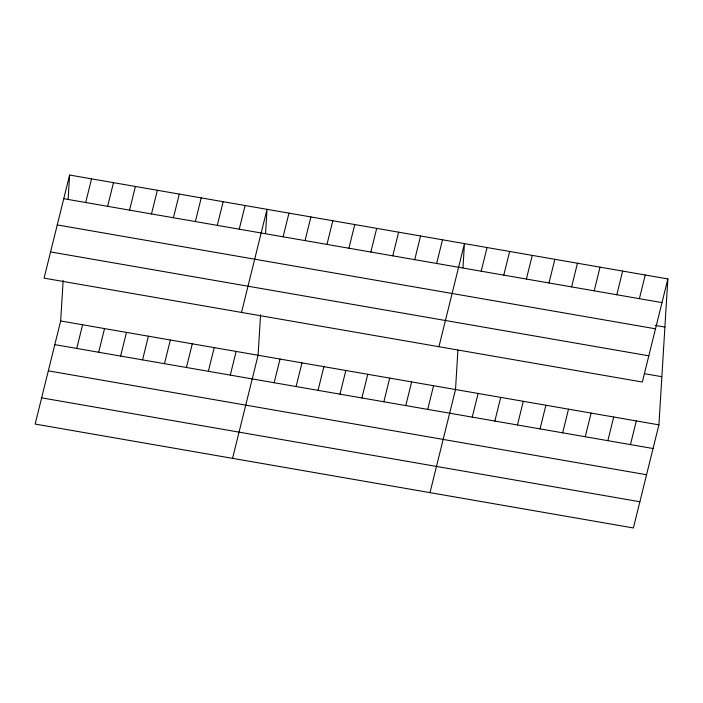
<?xml version="1.0" encoding="UTF-8"?>
<svg xmlns="http://www.w3.org/2000/svg" width="703" height="703" viewBox="0 0 703 703"><rect width="100%" height="100%" fill="white"/><g stroke="black" fill="none" stroke-linecap="round" stroke-linejoin="round"><path stroke-width="1.05" d="M667.85 278.933L642.331 382.037L44.087 278.142L69.606 175.038L667.85 278.933L658.913 424.858L633.394 527.962L35.15 424.067L60.669 320.963L63.147 280.471M68.129 199.116L69.606 175.038M260.567 314.759L258.089 355.252L232.57 458.356M265.549 233.396L267.026 209.318L241.507 312.422M457.917 350.138L455.509 389.532L429.99 492.636M462.969 267.685L464.446 243.607L438.936 346.711M85.687 202.517L91.539 178.843M107.621 206.322L113.482 182.657M76.741 348.442L82.603 324.777M129.554 210.135L135.415 186.462M98.684 352.256L104.536 328.582M151.488 213.94L157.349 190.276M120.617 356.061L126.47 332.396M173.43 217.754L179.283 194.081M142.551 359.874L148.412 336.201M195.364 221.559L201.216 197.894M164.484 363.679L170.346 340.015M217.297 225.373L223.159 201.699M186.418 367.493L192.279 343.82M239.231 229.178L245.092 205.513M208.36 371.298L214.213 347.634M230.294 375.112L236.146 351.438M283.107 236.797L288.959 213.132M305.04 240.611L310.902 216.937M274.161 382.731L280.022 359.057M326.974 244.416L332.835 220.751M296.104 386.536L301.956 362.871M348.908 248.229L354.769 224.556M318.037 390.35L323.89 366.676M370.85 252.034L376.703 228.37M339.971 394.155L345.832 370.49M392.784 255.848L398.636 232.175M361.904 397.968L367.766 374.295M414.717 259.653L420.579 235.988M383.847 401.773L389.699 378.109M436.651 263.467L442.512 239.793M405.78 405.587L411.633 381.914M427.714 409.392L433.575 385.727M481.186 271.2L487.047 247.526M503.787 275.119L509.649 251.454M472.249 417.125L478.11 393.46M526.389 279.047L532.25 255.382M494.85 421.053L500.703 397.388M548.99 282.975L554.852 259.302M517.452 424.981L523.304 401.308M571.592 286.894L577.453 263.23M540.053 428.9L545.906 405.236M594.193 290.822L600.046 267.158M562.655 432.828L568.507 409.164M616.795 294.75L622.647 271.077M585.248 436.756L591.109 413.083M639.396 298.67L645.249 275.005M607.849 440.676L613.71 417.011M630.45 444.604L636.312 420.939M63.753 198.703L661.989 302.598M655.214 325.401L664.897 327.088M57.259 224.916L655.504 328.811M50.581 251.929L648.825 355.823M644.642 373.715L661.857 376.703M60.669 320.963L658.913 424.858M54.808 344.637L653.052 448.523M48.322 370.85L646.567 474.745M41.635 397.854L639.879 501.749"/></g></svg>
